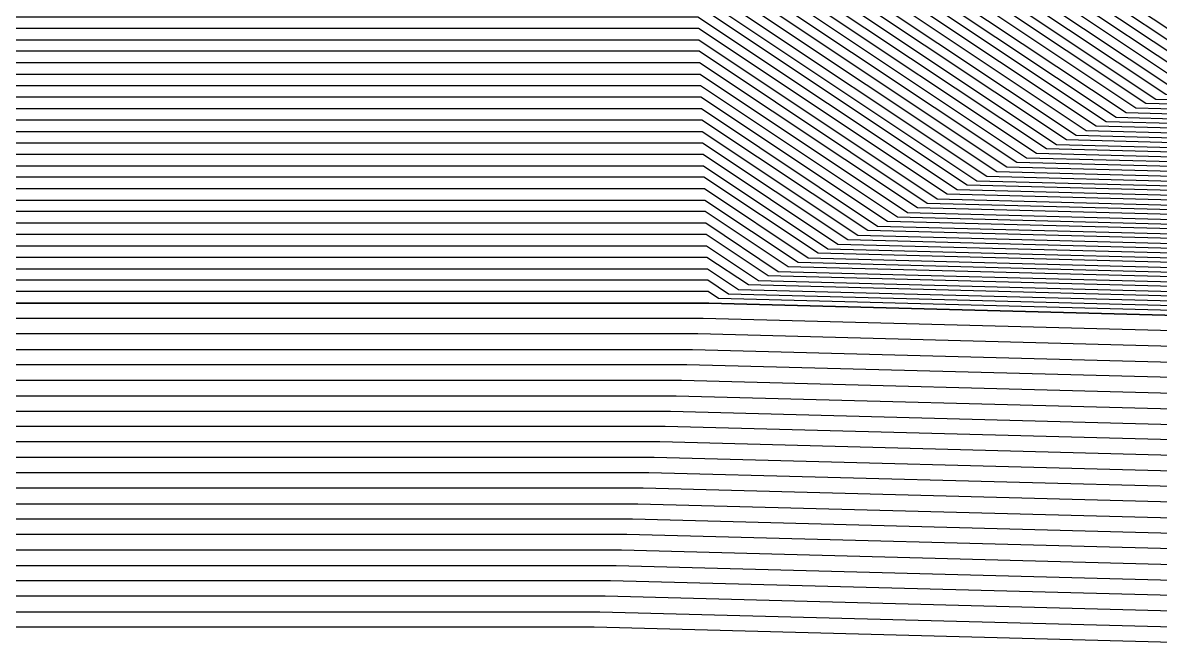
# Model space of a CAD drawing. Extents: x 7084 to 11035, y 13750 to 16729.
# Drawn here: x 8748.69 to 8791.9, y 14683.9 to 14707.37 of the extents above; entities that cross this region are included whole.
import ezdxf

# ---------------------------------------------------------------- set-up
doc = ezdxf.new("R2010")
doc.units = 0
doc.layers.add('Default', color=7, linetype='Continuous')

msp = doc.modelspace()

# ---------------------------------------------------------------- linework, layer by layer
at = {"layer": 'Default'}
for points in [[(9688.501, 14704.326), (9477.865, 14633.375), (9196.278, 14637.809), (9189.637, 14630.988), (9165.869, 14634.836), (9164.296, 14646.38), (8940.356, 14684.072), (8771.848, 14688.507), (8634.38, 14688.507), (8552.343, 14715.113), (8532.07, 14723.159), (8509.898, 14791.893), (8549.808, 14927.143), (8534.287, 15073.48), (8526.423, 15095.168), (8535.292, 15206.029), (8550.671, 15214.075), (8552.978, 15213.937), (8615.06, 15342.536), (8621.332, 15343.501), (8674.546, 15418.887), (8679.21, 15416.635), (8754.344, 15397.044), (8834.937, 15447.415)], [(9687, 14695.494), (9480.183, 14625.829), (9203.703, 14630.184), (9193.741, 14619.952), (9158.089, 14625.723), (9155.73, 14643.039), (8935.852, 14680.048), (8770.398, 14684.402), (8635.424, 14684.402), (8554.874, 14710.526), (8524.465, 14722.595), (8502.695, 14790.082), (8541.881, 14922.88), (8526.642, 15066.563), (8514.846, 15099.095), (8523.554, 15207.946), (8546.623, 15220.014), (8550.083, 15219.808), (8611.039, 15346.074)], [(8611.613, 15345.569), (8550.496, 15218.969), (8547.201, 15219.166), (8525.23, 15207.672), (8516.499, 15098.534), (8527.734, 15067.551), (8543.014, 14923.489), (8503.724, 14790.341), (8525.552, 14722.676), (8554.513, 14711.182), (8635.275, 14684.989), (8770.605, 14684.989), (8936.495, 14680.623), (9156.953, 14643.516), (9159.2, 14627.025), (9193.155, 14621.528), (9202.642, 14631.273), (9479.852, 14626.907), (9687.214, 14696.756)], [(9687.643, 14699.279), (9479.19, 14629.063), (9200.521, 14633.452), (9191.982, 14624.681), (9161.423, 14629.629), (9159.401, 14644.471), (8937.782, 14681.773), (8771.02, 14686.161), (8634.976, 14686.161), (8553.789, 14712.492), (8527.724, 14722.837), (8505.782, 14790.858), (8545.278, 14924.707), (8529.919, 15069.527), (8519.807, 15097.412), (8528.584, 15207.125), (8548.358, 15217.469), (8551.323, 15217.292), (8612.762, 15344.558)], [(8613.337, 15344.052), (8551.737, 15216.453), (8548.936, 15216.62), (8530.261, 15206.851), (8521.461, 15096.851), (8531.011, 15070.516), (8546.411, 14925.316), (8506.811, 14791.117), (8528.811, 14722.917), (8553.428, 14713.148), (8634.827, 14686.748), (8771.227, 14686.748), (8938.426, 14682.348), (9160.625, 14644.948), (9162.535, 14630.931), (9191.396, 14626.258), (9199.46, 14634.541), (9478.859, 14630.141), (9687.857, 14700.541)], [(8613.911, 15343.547), (8552.15, 15215.614), (8549.514, 15215.772), (8531.938, 15206.577), (8523.115, 15096.29), (8532.103, 15071.504), (8547.543, 14925.925), (8507.84, 14791.376), (8529.897, 14722.998), (8553.066, 14713.803), (8634.678, 14687.334), (8771.434, 14687.334), (8939.069, 14682.923), (9161.848, 14645.425), (9163.646, 14632.232), (9190.809, 14627.835), (9198.399, 14635.63), (9478.527, 14631.219), (9688.072, 14701.802)], [(8939.713, 14683.498), (8771.641, 14687.92), (8634.529, 14687.92), (8552.704, 14714.458), (8530.984, 14723.079), (8508.869, 14791.634), (8548.675, 14926.534), (8533.195, 15072.492), (8524.769, 15095.729), (8533.615, 15206.303), (8550.093, 15214.923), (8552.564, 15214.776), (8614.485, 15343.041)], [(9688.93, 14706.849), (9477.202, 14635.531), (9194.156, 14639.988), (9188.464, 14634.141), (9168.091, 14637.439), (9166.743, 14647.334), (8941.644, 14685.222), (8772.262, 14689.679), (8634.082, 14689.679), (8551.619, 14716.424), (8534.243, 14723.32), (8511.956, 14792.41), (8552.072, 14928.362), (8536.471, 15075.456), (8529.731, 15094.046), (8538.645, 15205.482), (8551.828, 15212.378), (8553.805, 15212.26), (8616.209, 15341.525)], [(9689.788, 14711.896), (9475.878, 14639.842), (9189.914, 14644.346), (9186.119, 14640.448), (9172.537, 14642.646), (9171.638, 14649.243), (8944.218, 14687.522), (8773.09, 14692.025), (8633.485, 14692.025), (8550.173, 14719.045), (8538.588, 14723.643), (8516.071, 14793.445), (8556.602, 14930.798), (8540.84, 15079.409), (8536.346, 15091.802), (8545.353, 15204.387), (8554.141, 15208.984), (8555.459, 15208.905), (8618.506, 15339.503)], [(8619.081, 15338.998), (8555.873, 15208.067), (8554.719, 15208.136), (8547.03, 15204.113), (8538, 15091.241), (8541.932, 15080.397), (8557.734, 14931.407), (8517.1, 14793.704), (8539.675, 14723.723), (8549.811, 14719.7), (8633.336, 14692.611), (8773.297, 14692.611), (8944.861, 14688.096), (9172.862, 14649.72), (9173.648, 14643.948), (9185.532, 14642.024), (9188.853, 14645.435)], [(8619.655, 15338.492), (8556.286, 15207.228), (8555.298, 15207.287), (8548.707, 15203.839), (8539.654, 15090.68), (8543.024, 15081.385), (8558.866, 14932.016), (8518.129, 14793.962), (8540.761, 14723.804), (8549.449, 14720.356), (8633.187, 14693.198), (8773.504, 14693.198), (8945.505, 14688.671), (9174.086, 14650.197), (9174.76, 14645.25), (9184.946, 14643.601), (9187.792, 14646.524), (9475.215, 14641.998), (9690.217, 14714.42)], [(8620.23, 15337.987), (8556.7, 15206.389), (8555.876, 15206.439), (8550.383, 15203.565), (8541.308, 15090.119), (8544.116, 15082.373), (8559.999, 14932.625), (8519.158, 14794.221), (8541.848, 14723.884), (8549.088, 14721.011), (8633.038, 14693.784), (8773.711, 14693.784), (8946.148, 14689.246), (9175.309, 14650.675), (9175.871, 14646.552), (9184.36, 14645.178)], [(9690.646, 14716.943), (9474.553, 14644.154), (9185.671, 14648.703), (9183.773, 14646.754), (9176.982, 14647.854), (9176.533, 14651.152), (8946.792, 14689.821), (8773.918, 14694.37), (8632.889, 14694.37), (8548.726, 14721.666), (8542.934, 14723.965), (8520.187, 14794.48), (8561.131, 14933.234), (8545.209, 15083.362), (8542.962, 15089.558), (8552.06, 15203.291), (8556.454, 15205.59), (8557.113, 15205.551), (8620.804, 15337.481)], [(8621.378, 15336.976), (8557.527, 15204.712), (8557.033, 15204.742), (8553.737, 15203.018), (8544.616, 15088.997), (8546.301, 15084.35), (8562.264, 14933.843), (8521.216, 14794.738), (8544.02, 14724.046), (8548.364, 14722.322), (8632.739, 14694.957), (8774.125, 14694.957), (8947.436, 14690.396), (9177.757, 14651.629), (9178.094, 14649.155), (9183.187, 14648.331), (9184.61, 14649.792), (9474.222, 14645.232), (9690.86, 14718.205)], [(9178.98, 14652.106), (8948.079, 14690.971), (8774.332, 14695.543), (8632.59, 14695.543), (8548.003, 14722.977), (8545.107, 14724.126), (8522.245, 14794.997), (8563.396, 14934.452), (8547.393, 15085.338), (8546.269, 15088.436), (8555.414, 15202.744), (8557.611, 15203.893), (8557.941, 15203.873), (8621.953, 15336.47)], [(8775.123, 14696.888), (8774.729, 14697.151), (8632.784, 14697.151), (8632.596, 14697.421), (8577.649, 14878.287), (8577.551, 14878.582), (8566.104, 14935.818), (8566.104, 14936.007), (8550.078, 15087.109), (8550.168, 15087.314), (8559.326, 15201.786), (8559.432, 15202.007), (8559.465, 15202.106), (8559.514, 15202.369), (8623.619, 15335.156)], [(8948.874, 14692.498), (8775.501, 14697.06), (8774.713, 14697.586), (8633.277, 14697.586), (8632.899, 14698.127), (8578.15, 14878.344), (8577.953, 14878.935), (8566.547, 14935.966), (8566.547, 14936.343), (8550.578, 15086.904), (8550.759, 15087.314), (8559.884, 15201.376), (8560.097, 15201.819), (8560.163, 15202.016), (8560.261, 15202.541), (8624.136, 15334.852)], [(8624.653, 15334.548), (8561.008, 15202.713), (8560.86, 15201.925), (8560.762, 15201.63), (8560.442, 15200.965), (8551.35, 15087.314), (8551.079, 15086.699), (8566.99, 14936.679), (8566.99, 14936.113), (8578.355, 14879.288), (8578.65, 14878.402), (8633.203, 14698.833), (8633.769, 14698.02), (8774.696, 14698.02), (8775.878, 14697.233), (8948.628, 14692.687), (8949.76, 14692.761), (9179.335, 14654.119)], [(8948.382, 14692.875), (8776.256, 14697.405), (8774.68, 14698.455), (8634.262, 14698.455), (8633.507, 14699.539), (8579.151, 14878.459), (8578.757, 14879.641), (8567.433, 14936.261), (8567.433, 14937.016), (8551.579, 15086.494), (8551.94, 15087.314), (8561, 15200.555), (8561.426, 15201.441), (8561.558, 15201.835), (8561.755, 15202.885), (8625.169, 15334.245)], [(8625.686, 15333.941), (8562.501, 15203.058), (8562.255, 15201.745), (8562.091, 15201.253), (8561.558, 15200.145), (8552.531, 15087.314), (8552.08, 15086.289), (8567.876, 14937.352), (8567.876, 14936.409), (8579.159, 14879.993), (8579.652, 14878.516), (8633.81, 14700.244), (8634.754, 14698.89), (8774.664, 14698.89), (8776.633, 14697.577), (8948.135, 14693.064), (8950.023, 14693.187)], [(8947.889, 14693.253), (8777.011, 14697.75), (8774.647, 14699.325), (8635.246, 14699.325), (8634.114, 14700.95), (8580.152, 14878.574), (8579.561, 14880.346), (8568.319, 14936.556), (8568.319, 14937.689), (8552.581, 15086.083), (8553.122, 15087.314), (8562.116, 15199.734), (8562.756, 15201.064), (8562.953, 15201.655), (8563.248, 15203.23), (8626.203, 15333.638)], [(8947.397, 14693.63), (8777.765, 14698.094), (8774.614, 14700.195), (8636.231, 14700.195), (8634.721, 14702.361), (8581.153, 14878.689), (8580.365, 14881.052), (8569.206, 14936.852), (8569.206, 14938.362), (8553.582, 15085.673), (8554.304, 15087.314), (8563.232, 15198.914), (8564.085, 15200.686), (8564.348, 15201.474), (8564.742, 15203.575), (8627.237, 15333.03)], [(8627.754, 15332.727), (8565.488, 15203.747), (8565.045, 15201.384), (8564.75, 15200.498), (8563.79, 15198.504), (8554.895, 15087.314), (8554.082, 15085.468), (8569.649, 14938.698), (8569.649, 14936.999), (8580.768, 14881.405), (8581.654, 14878.746), (8635.025, 14703.067), (8636.723, 14700.63), (8774.598, 14700.63), (8778.143, 14698.267), (8947.151, 14693.819), (8950.548, 14694.041)], [(8628.271, 15332.423), (8566.235, 15203.919), (8565.743, 15201.294), (8565.414, 15200.309), (8564.348, 15198.093), (8555.485, 15087.314), (8554.583, 15085.263), (8570.092, 14939.035), (8570.092, 14937.147), (8581.17, 14881.758), (8582.154, 14878.804), (8635.328, 14703.773), (8637.216, 14701.065), (8774.582, 14701.065), (8778.52, 14698.439), (8946.905, 14694.008)], [(8946.658, 14694.197), (8778.898, 14698.611), (8774.565, 14701.5), (8637.708, 14701.5), (8635.632, 14704.478), (8582.655, 14878.861), (8581.572, 14882.111), (8570.535, 14937.295), (8570.535, 14939.371), (8555.083, 15085.058), (8556.076, 15087.314), (8564.906, 15197.683), (8566.079, 15200.12), (8566.44, 15201.203), (8566.982, 15204.092), (8628.788, 15332.119)], [(8629.305, 15331.816), (8567.728, 15204.264), (8567.138, 15201.113), (8566.744, 15199.931), (8565.464, 15197.273), (8556.667, 15087.314), (8555.584, 15084.853), (8570.978, 14939.707), (8570.978, 14937.443), (8581.974, 14882.463), (8583.155, 14878.918), (8635.936, 14705.184), (8638.2, 14701.935), (8774.549, 14701.935), (8779.275, 14698.784), (8946.412, 14694.385)], [(8630.339, 15331.209), (8569.222, 15204.609), (8568.533, 15200.933), (8568.073, 15199.554), (8566.58, 15196.452), (8557.849, 15087.314), (8556.585, 15084.442), (8571.864, 14940.38), (8571.864, 14937.738), (8582.778, 14883.169), (8584.157, 14879.033), (8636.543, 14706.596), (8639.185, 14702.804), (8774.516, 14702.804), (8780.03, 14699.128), (8945.92, 14694.763), (8951.204, 14695.107), (9171.663, 14658.001), (9177.062, 14661.102), (9181.543, 14660.987), (9185.908, 14659.149), (9188.665, 14659.034)], [(8945.427, 14695.14), (8780.785, 14699.473), (8774.483, 14703.674), (8640.17, 14703.674), (8637.15, 14708.007), (8585.158, 14879.148), (8583.582, 14883.875), (8572.75, 14938.033), (8572.75, 14941.053), (8557.586, 15084.032), (8559.03, 15087.314), (8567.696, 15195.632), (8569.402, 15199.176), (8569.928, 15200.752), (8570.715, 15204.953), (8631.373, 15330.601)], [(8631.89, 15330.298), (8571.462, 15205.126), (8570.625, 15200.662), (8570.067, 15198.988), (8568.254, 15195.221), (8559.621, 15087.314), (8558.087, 15083.827), (8573.194, 14941.39), (8573.194, 14938.181), (8583.984, 14884.228), (8585.658, 14879.206), (8637.454, 14708.713), (8640.662, 14704.109), (8774.467, 14704.109), (8781.163, 14699.645), (8945.181, 14695.329)], [(8944.935, 14695.518), (8781.54, 14699.818), (8774.45, 14704.544), (8641.154, 14704.544), (8637.757, 14709.418), (8586.159, 14879.263), (8584.386, 14884.581), (8573.637, 14938.329), (8573.637, 14941.726), (8558.587, 15083.622), (8560.212, 15087.314), (8568.812, 15194.811), (8570.732, 15198.799), (8571.323, 15200.571), (8572.209, 15205.298), (8632.407, 15329.994)], [(8632.924, 15329.69), (8572.956, 15205.47), (8572.02, 15200.481), (8571.397, 15198.61), (8569.37, 15194.401), (8560.803, 15087.314), (8559.088, 15083.417), (8574.08, 14942.062), (8574.08, 14938.477), (8584.788, 14884.933), (8586.659, 14879.321), (8638.061, 14710.124), (8641.647, 14704.979), (8774.434, 14704.979), (8781.918, 14699.99), (8944.689, 14695.706)], [(8633.441, 15329.387), (8573.702, 15205.643), (8572.718, 15200.391), (8572.061, 15198.422), (8569.928, 15193.99), (8561.394, 15087.314), (8559.588, 15083.211), (8574.523, 14942.399), (8574.523, 14938.624), (8585.191, 14885.286), (8587.16, 14879.378), (8638.364, 14710.83), (8642.139, 14705.414), (8774.417, 14705.414), (8782.295, 14700.162), (8944.443, 14695.895), (8951.992, 14696.388), (9167.478, 14660.118)], [(8634.992, 15328.476), (8575.943, 15206.16), (8574.81, 15200.12), (8574.055, 15197.855), (8571.602, 15192.759), (8563.166, 15087.314), (8561.09, 15082.596), (8575.852, 14943.408), (8575.852, 14939.067), (8586.397, 14886.345), (8588.662, 14879.55), (8639.275, 14712.947), (8643.616, 14706.719), (8774.368, 14706.719), (8783.427, 14700.679), (8943.704, 14696.461)], [(8943.458, 14696.65), (8783.805, 14700.851), (8774.352, 14707.154), (8644.109, 14707.154), (8639.579, 14713.653), (8589.162, 14879.608), (8586.799, 14886.698), (8576.295, 14939.215), (8576.295, 14943.745), (8561.591, 15082.391), (8563.757, 15087.314), (8572.16, 15192.349), (8574.72, 15197.667), (8575.508, 15200.03), (8576.689, 15206.332), (8635.509, 15328.172)], [(8784.56, 14701.196), (8774.319, 14708.023), (8645.093, 14708.023), (8640.186, 14715.064), (8590.163, 14879.723), (8587.603, 14887.403), (8577.182, 14939.51), (8577.182, 14944.418), (8562.592, 15081.98), (8564.939, 15087.314), (8573.276, 15191.529), (8576.049, 15197.289), (8576.903, 15199.849), (8578.183, 15206.677), (8636.543, 15327.565)], [(8637.06, 15327.262), (8578.929, 15206.849), (8577.6, 15199.759), (8576.714, 15197.1), (8573.834, 15191.118), (8565.529, 15087.314), (8563.092, 15081.775), (8577.625, 14944.754), (8577.625, 14939.658), (8588.005, 14887.756), (8590.664, 14879.78), (8640.49, 14715.77), (8645.586, 14708.458), (8774.303, 14708.458), (8784.937, 14701.368), (8942.72, 14697.216)], [(8637.577, 15326.958), (8579.676, 15207.021), (8578.298, 15199.669), (8577.379, 15196.912), (8574.392, 15190.708), (8566.12, 15087.314), (8563.593, 15081.57), (8578.068, 14945.09), (8578.068, 14939.806), (8588.407, 14888.109), (8591.164, 14879.838), (8640.793, 14716.475), (8646.078, 14708.893), (8774.286, 14708.893), (8785.315, 14701.541), (8942.473, 14697.405), (8953.043, 14698.094), (9161.898, 14662.94)], [(8638.094, 15326.654), (8580.423, 15207.194), (8578.995, 15199.579), (8578.043, 15196.723), (8574.95, 15190.298), (8566.711, 15087.314), (8564.093, 15081.365), (8578.511, 14945.427), (8578.511, 14939.954), (8588.809, 14888.462), (8591.665, 14879.895), (8641.097, 14717.181), (8646.57, 14709.328), (8774.27, 14709.328), (8785.692, 14701.713), (8942.227, 14697.594)], [(8941.981, 14697.783), (8786.07, 14701.885), (8774.253, 14709.763), (8647.063, 14709.763), (8641.401, 14717.887), (8592.166, 14879.952), (8589.211, 14888.815), (8578.954, 14940.101), (8578.954, 14945.763), (8564.594, 15081.16), (8567.302, 15087.314), (8575.508, 15189.887), (8578.708, 15196.534), (8579.693, 15199.488), (8581.17, 15207.366), (8638.611, 15326.351)], [(8941.735, 14697.971), (8786.447, 14702.058), (8774.237, 14710.198), (8647.555, 14710.198), (8641.704, 14718.592), (8592.666, 14880.01), (8589.613, 14889.168), (8579.397, 14940.249), (8579.397, 14946.1), (8565.094, 15080.955), (8567.893, 15087.314), (8576.066, 15189.477), (8579.373, 15196.345), (8580.39, 15199.398), (8581.916, 15207.538), (8639.128, 15326.047)], [(8641.195, 15324.833), (8584.903, 15208.228), (8583.18, 15199.037), (8582.031, 15195.59), (8578.298, 15187.836), (8570.256, 15087.314), (8567.097, 15080.134), (8581.17, 14947.445), (8581.17, 14940.84), (8591.222, 14890.579), (8594.668, 14880.24), (8642.919, 14721.415), (8649.524, 14711.938), (8774.171, 14711.938), (8787.957, 14702.747), (8940.75, 14698.726)], [(8940.504, 14698.915), (8788.335, 14702.919), (8774.155, 14712.372), (8650.017, 14712.372), (8643.222, 14722.121), (8595.169, 14880.297), (8591.624, 14890.932), (8581.613, 14940.987), (8581.613, 14947.782), (8567.597, 15079.929), (8570.847, 15087.314), (8578.856, 15187.426), (8582.696, 15195.402), (8583.878, 15198.947), (8585.65, 15208.4), (8641.712, 15324.529)], [(8939.519, 14699.67), (8789.844, 14703.609), (8774.089, 14714.112), (8651.986, 14714.112), (8644.437, 14724.944), (8597.171, 14880.527), (8593.232, 14892.343), (8583.385, 14941.578), (8583.385, 14949.128), (8569.599, 15079.108), (8573.21, 15087.314), (8581.088, 15185.785), (8585.355, 15194.647), (8586.668, 15198.586), (8588.637, 15209.089), (8643.78, 15323.315)], [(8644.297, 15323.011), (8589.384, 15209.261), (8587.365, 15198.495), (8586.019, 15194.458), (8581.646, 15185.374), (8573.801, 15087.314), (8570.1, 15078.903), (8583.828, 14949.464), (8583.828, 14941.726), (8593.634, 14892.696), (8597.672, 14880.584), (8644.74, 14725.65), (8652.479, 14714.547), (8774.073, 14714.547), (8790.222, 14703.781), (8939.273, 14699.859), (8954.749, 14700.868), (9152.83, 14667.528)], [(8644.814, 15322.707), (8590.13, 15209.434), (8588.063, 15198.405), (8586.684, 15194.269), (8582.204, 15184.964), (8574.392, 15087.314), (8570.601, 15078.698), (8584.271, 14949.801), (8584.271, 14941.874), (8594.036, 14893.049), (8598.172, 14880.642), (8645.044, 14726.355), (8652.971, 14714.982), (8774.056, 14714.982), (8790.599, 14703.953), (8939.027, 14700.047), (8954.881, 14701.081)], [(8938.781, 14700.236), (8790.977, 14704.126), (8774.04, 14715.417), (8653.463, 14715.417), (8645.348, 14727.061), (8598.673, 14880.699), (8594.439, 14893.402), (8584.715, 14942.021), (8584.715, 14950.137), (8571.101, 15078.493), (8574.983, 15087.314), (8582.762, 15184.554), (8587.349, 15194.081), (8588.76, 15198.315), (8590.877, 15209.606), (8645.331, 15322.404)], [(8938.535, 14700.425), (8791.354, 14704.298), (8774.024, 14715.852), (8653.956, 14715.852), (8645.651, 14727.767), (8599.173, 14880.757), (8594.841, 14893.755), (8585.158, 14942.169), (8585.158, 14950.473), (8571.602, 15078.288), (8575.573, 15087.314), (8583.32, 15184.143), (8588.013, 15193.892), (8589.458, 15198.225), (8591.624, 15209.778), (8645.848, 15322.1)], [(8646.365, 15321.796), (8592.371, 15209.951), (8590.155, 15198.134), (8588.678, 15193.703), (8583.878, 15183.733), (8576.164, 15087.314), (8572.102, 15078.083), (8585.601, 14950.81), (8585.601, 14942.317), (8595.243, 14894.108), (8599.674, 14880.814), (8645.955, 14728.472), (8654.448, 14716.287), (8774.007, 14716.287), (8791.732, 14704.47), (8938.288, 14700.614), (8955.275, 14701.721), (9150.04, 14668.939)], [(8647.399, 15321.189), (8593.864, 15210.295), (8591.55, 15197.954), (8590.007, 15193.326), (8584.994, 15182.912), (8577.346, 15087.314), (8573.103, 15077.672), (8586.487, 14951.483), (8586.487, 14942.612), (8596.047, 14894.813), (8600.675, 14880.929), (8646.562, 14729.884), (8655.433, 14717.156), (8773.974, 14717.156), (8792.487, 14704.815)], [(8792.864, 14704.987), (8773.958, 14717.591), (8655.925, 14717.591), (8646.866, 14730.589), (8601.176, 14880.986), (8596.449, 14895.166), (8586.93, 14942.76), (8586.93, 14951.819), (8573.604, 15077.467), (8577.937, 15087.314), (8585.552, 15182.502), (8590.672, 15193.137), (8592.248, 15197.864), (8594.611, 15210.468), (8647.916, 15320.886)], [(8648.433, 15320.582), (8595.358, 15210.64), (8592.945, 15197.773), (8591.337, 15192.948), (8586.11, 15182.092), (8578.527, 15087.314), (8574.104, 15077.262), (8587.373, 14952.156), (8587.373, 14942.908), (8596.851, 14895.519), (8601.676, 14881.044), (8647.169, 14731.295), (8656.417, 14718.026), (8773.942, 14718.026), (8793.242, 14705.16), (8937.304, 14701.368), (8955.8, 14702.575)], [(8793.619, 14705.332), (8773.925, 14718.461), (8656.91, 14718.461), (8647.473, 14732.001), (8602.177, 14881.101), (8597.253, 14895.872), (8587.816, 14943.055), (8587.816, 14952.492), (8574.605, 15077.057), (8579.118, 15087.314), (8586.668, 15181.682), (8592.001, 15192.759), (8593.643, 15197.683), (8596.104, 15210.812), (8648.95, 15320.278)], [(8793.997, 14705.504), (8773.909, 14718.896), (8657.402, 14718.896), (8647.777, 14732.707), (8602.677, 14881.159), (8597.655, 14896.225), (8588.26, 14943.203), (8588.26, 14952.829), (8575.106, 15076.852), (8579.709, 15087.314), (8587.226, 15181.271), (8592.666, 15192.571), (8594.34, 15197.593), (8596.851, 15210.985), (8649.467, 15319.975)], [(8794.374, 14705.676), (8773.892, 14719.331), (8657.894, 14719.331), (8648.08, 14733.412), (8603.178, 14881.216), (8598.057, 14896.577), (8588.703, 14943.351), (8588.703, 14953.165), (8575.606, 15076.647), (8580.3, 15087.314), (8587.784, 15180.861), (8593.331, 15192.382), (8595.038, 15197.502), (8597.598, 15211.157), (8649.984, 15319.671)], [(9689.144, 14708.111), (9476.871, 14636.608), (9193.096, 14641.077), (9187.878, 14635.718), (9169.203, 14638.741), (9167.967, 14647.811), (8942.287, 14685.797), (8772.469, 14690.266), (8633.932, 14690.266), (8551.258, 14717.079), (8535.329, 14723.401), (8512.985, 14792.669), (8553.205, 14928.971), (8537.564, 15076.445), (8531.384, 15093.485), (8540.322, 15205.208), (8552.406, 15211.53), (8554.218, 15211.421)], [(9689.359, 14709.373), (9476.54, 14637.686), (9192.035, 14642.167), (9187.291, 14637.294), (9170.314, 14640.043), (9169.191, 14648.288), (8942.931, 14686.372), (8772.676, 14690.852), (8633.783, 14690.852), (8550.896, 14717.735), (8536.416, 14723.481), (8514.014, 14792.928), (8554.337, 14929.58), (8538.656, 15077.433), (8533.038, 15092.924), (8541.999, 15204.934), (8552.984, 15210.681), (8554.632, 15210.583)], [(9689.573, 14710.634), (9476.209, 14638.764), (9190.974, 14643.256), (9186.705, 14638.871), (9171.426, 14641.345), (9170.414, 14648.766), (8943.574, 14686.947), (8772.883, 14691.439), (8633.634, 14691.439), (8550.534, 14718.39), (8537.502, 14723.562), (8515.042, 14793.186), (8555.469, 14930.189), (8539.748, 15078.421), (8534.692, 15092.363), (8543.676, 15204.66), (8553.563, 15209.833), (8555.046, 15209.744)], [(8569.969, 15204.781), (8569.23, 15200.842), (8568.738, 15199.365), (8567.138, 15196.042), (8558.44, 15087.314), (8557.086, 15084.237), (8572.307, 14940.717), (8572.307, 14937.886), (8583.18, 14883.522), (8584.657, 14879.091), (8636.846, 14707.301), (8639.677, 14703.239), (8774.5, 14703.239), (8780.408, 14699.301), (8945.674, 14694.952)], [(8563.995, 15203.402), (8563.65, 15201.564), (8563.42, 15200.875), (8562.674, 15199.324), (8553.713, 15087.314), (8553.081, 15085.878), (8568.762, 14938.025), (8568.762, 14936.704), (8579.963, 14880.699), (8580.653, 14878.631), (8634.417, 14701.656), (8635.739, 14699.76), (8774.631, 14699.76), (8777.388, 14697.922), (8947.643, 14693.442)], [(9676.938, 14735.529), (9478.151, 14668.57), (9470.356, 14662.21), (9460.099, 14659.543), (9194.352, 14663.728), (9189.429, 14663.933), (9181.633, 14667.216), (9173.632, 14667.421), (9163.99, 14661.882), (8952.649, 14697.454), (8943.212, 14696.839), (8784.182, 14701.024), (8774.335, 14707.588), (8644.601, 14707.588), (8639.883, 14714.358), (8589.663, 14879.665), (8587.201, 14887.05), (8576.739, 14939.363), (8576.739, 14944.081), (8562.091, 15082.186), (8564.348, 15087.314), (8572.718, 15191.939), (8575.385, 15197.478)], [(9672.86, 14739.321), (9479.53, 14674.199), (9469.552, 14666.059), (9456.422, 14662.645), (9197.971, 14666.715), (9191.669, 14666.978), (9181.69, 14671.179), (9171.449, 14671.442), (9159.108, 14664.352), (8953.568, 14698.948), (8941.489, 14698.16), (8786.825, 14702.23), (8774.221, 14710.633), (8648.047, 14710.633), (8642.008, 14719.298), (8593.167, 14880.067), (8590.016, 14889.52), (8579.84, 14940.397), (8579.84, 14946.436), (8565.595, 15080.75), (8568.483, 15087.314), (8576.624, 15189.067), (8580.037, 15196.157)], [(8583.361, 15195.213), (8579.414, 15187.015), (8571.438, 15087.314), (8568.098, 15079.724), (8582.056, 14948.118), (8582.056, 14941.135), (8592.026, 14891.285), (8595.669, 14880.355), (8643.526, 14722.827), (8650.509, 14712.807), (8774.138, 14712.807), (8788.712, 14703.092), (8940.258, 14699.104), (8954.224, 14700.015), (9155.62, 14666.116), (9169.89, 14674.314), (9181.731, 14674.01), (9193.269, 14669.152), (9200.556, 14668.849), (9453.796, 14664.861), (9468.977, 14668.808), (9480.515, 14678.22), (9669.947, 14742.028)], [(9691.289, 14720.728), (9473.559, 14647.387), (9182.489, 14651.971), (9182.014, 14651.484), (9180.316, 14651.759), (9180.204, 14652.583), (8948.723, 14691.546), (8774.539, 14696.129), (8632.441, 14696.129), (8547.641, 14723.632), (8546.193, 14724.207), (8523.274, 14795.256), (8564.528, 14935.061), (8548.485, 15086.326), (8547.923, 15087.875)], [(9672.277, 14739.862), (9479.727, 14675.003), (9469.437, 14666.608), (9455.897, 14663.088), (9198.488, 14667.142), (9191.989, 14667.413), (9181.699, 14671.745), (9171.138, 14672.016), (9158.41, 14664.705), (8953.699, 14699.161), (8941.243, 14698.349), (8787.202, 14702.402), (8774.204, 14711.068), (8648.54, 14711.068), (8642.311, 14720.004), (8593.667, 14880.125), (8590.418, 14889.873), (8580.283, 14940.544), (8580.283, 14946.773), (8566.096, 15080.544), (8569.074, 15087.314)], [(9671.695, 14740.404), (9479.924, 14675.807), (9469.322, 14667.158), (9455.372, 14663.531), (9199.005, 14667.569), (9192.309, 14667.848), (9181.707, 14672.312), (9170.826, 14672.591), (9157.713, 14665.058), (8953.83, 14699.374), (8940.996, 14698.537), (8787.58, 14702.575), (8774.188, 14711.503), (8649.032, 14711.503), (8642.615, 14720.71), (8594.168, 14880.182), (8590.82, 14890.226), (8580.727, 14940.692), (8580.727, 14947.109), (8566.596, 15080.339), (8569.665, 15087.314)], [(9668.782, 14743.112), (9480.909, 14679.828), (9468.747, 14669.907), (9452.746, 14665.747), (9201.59, 14669.702), (9193.909, 14670.022), (9181.748, 14675.143), (9169.267, 14675.463), (9154.225, 14666.822), (8954.487, 14700.441), (8939.765, 14699.481), (8789.467, 14703.436), (8774.106, 14713.677), (8651.494, 14713.677), (8644.133, 14724.238), (8596.671, 14880.469), (8592.83, 14891.99), (8582.942, 14941.431), (8582.942, 14948.791), (8569.099, 15079.314)], [(9678.686, 14733.905), (9477.561, 14666.157), (9470.7, 14660.561), (9461.674, 14658.214), (9192.801, 14662.448), (9188.468, 14662.629), (9181.608, 14665.517), (9174.568, 14665.698), (9166.083, 14660.823), (8952.255, 14696.814), (8943.95, 14696.273), (8783.05, 14700.507), (8774.385, 14706.284), (8643.124, 14706.284), (8638.972, 14712.241), (8588.161, 14879.493), (8585.995, 14885.992), (8575.409, 14938.92), (8575.409, 14943.072)], [(9664.703, 14746.903), (9482.287, 14685.457), (9467.943, 14673.756), (9449.07, 14668.849), (9205.208, 14672.689), (9196.149, 14673.066), (9181.805, 14679.106), (9167.084, 14679.483), (9149.343, 14669.292), (8955.406, 14701.935), (8938.042, 14700.802), (8792.109, 14704.643), (8773.991, 14716.722), (8654.94, 14716.722), (8646.258, 14729.178), (8600.174, 14880.871), (8595.645, 14894.46), (8586.044, 14942.465)], [(9679.269, 14733.363), (9477.364, 14665.353), (9470.815, 14660.011), (9462.199, 14657.771), (9192.284, 14662.021), (9188.148, 14662.194), (9181.6, 14664.951), (9174.88, 14665.123), (9166.78, 14660.47), (8952.123, 14696.601), (8944.197, 14696.084), (8782.673, 14700.334), (8774.401, 14705.849), (8642.631, 14705.849), (8638.668, 14711.535), (8587.66, 14879.435), (8585.593, 14885.639), (8574.966, 14938.772)], [(9687.428, 14698.017), (9479.521, 14627.985), (9201.581, 14632.362), (9192.568, 14623.105), (9160.312, 14628.327), (9158.177, 14643.994), (8937.139, 14681.198), (8770.813, 14685.575), (8635.125, 14685.575), (8554.151, 14711.837), (8526.638, 14722.756), (8504.753, 14790.6), (8544.146, 14924.098)], [(9669.364, 14742.57), (9480.712, 14679.024), (9468.862, 14669.357), (9453.271, 14665.304), (9201.073, 14669.275), (9193.589, 14669.587), (9181.74, 14674.576), (9169.579, 14674.888), (9154.923, 14666.469), (8954.355, 14700.228), (8940.012, 14699.292), (8789.09, 14703.264), (8774.122, 14713.242), (8651.001, 14713.242)], [(9676.356, 14736.071), (9478.348, 14669.374), (9470.241, 14662.76), (9459.573, 14659.986), (9194.869, 14664.155), (9189.749, 14664.368), (9181.641, 14667.782), (9173.32, 14667.995), (9163.293, 14662.235), (8952.78, 14697.668), (8942.966, 14697.028), (8784.56, 14701.196)], [(8638.693, 14702.37), (8774.532, 14702.37), (8779.653, 14698.956), (8946.166, 14694.574), (8951.073, 14694.894), (9172.36, 14657.648), (9177.374, 14660.528), (9181.534, 14660.421), (9185.588, 14658.714), (9188.148, 14658.608), (9466.401, 14654.226), (9471.734, 14655.613), (9475.788, 14658.92), (9683.93, 14729.03)], [(8632.292, 14696.716), (8774.746, 14696.716), (8949.366, 14692.121), (8774.746, 14696.716), (8632.292, 14696.716), (8547.28, 14724.287)], [(8533.156, 14723.24), (8551.981, 14715.769), (8634.231, 14689.093), (8772.055, 14689.093), (8941, 14684.647), (9165.519, 14646.857), (9166.98, 14636.138), (9189.05, 14632.565), (9195.217, 14638.899), (9477.534, 14634.453), (9688.715, 14705.588)], [(9690.921, 14722.531), (9473.425, 14649.269), (9473.113, 14649.015), (9472.703, 14648.908), (9181.945, 14653.487), (9181.748, 14653.496), (9181.436, 14653.627), (9181.116, 14653.635), (9180.73, 14653.413), (8949.498, 14692.334), (8949.12, 14692.309), (8775.123, 14696.888)]]:
    msp.add_lwpolyline(points, dxfattribs=at)

doc.saveas('drawing.dxf')
